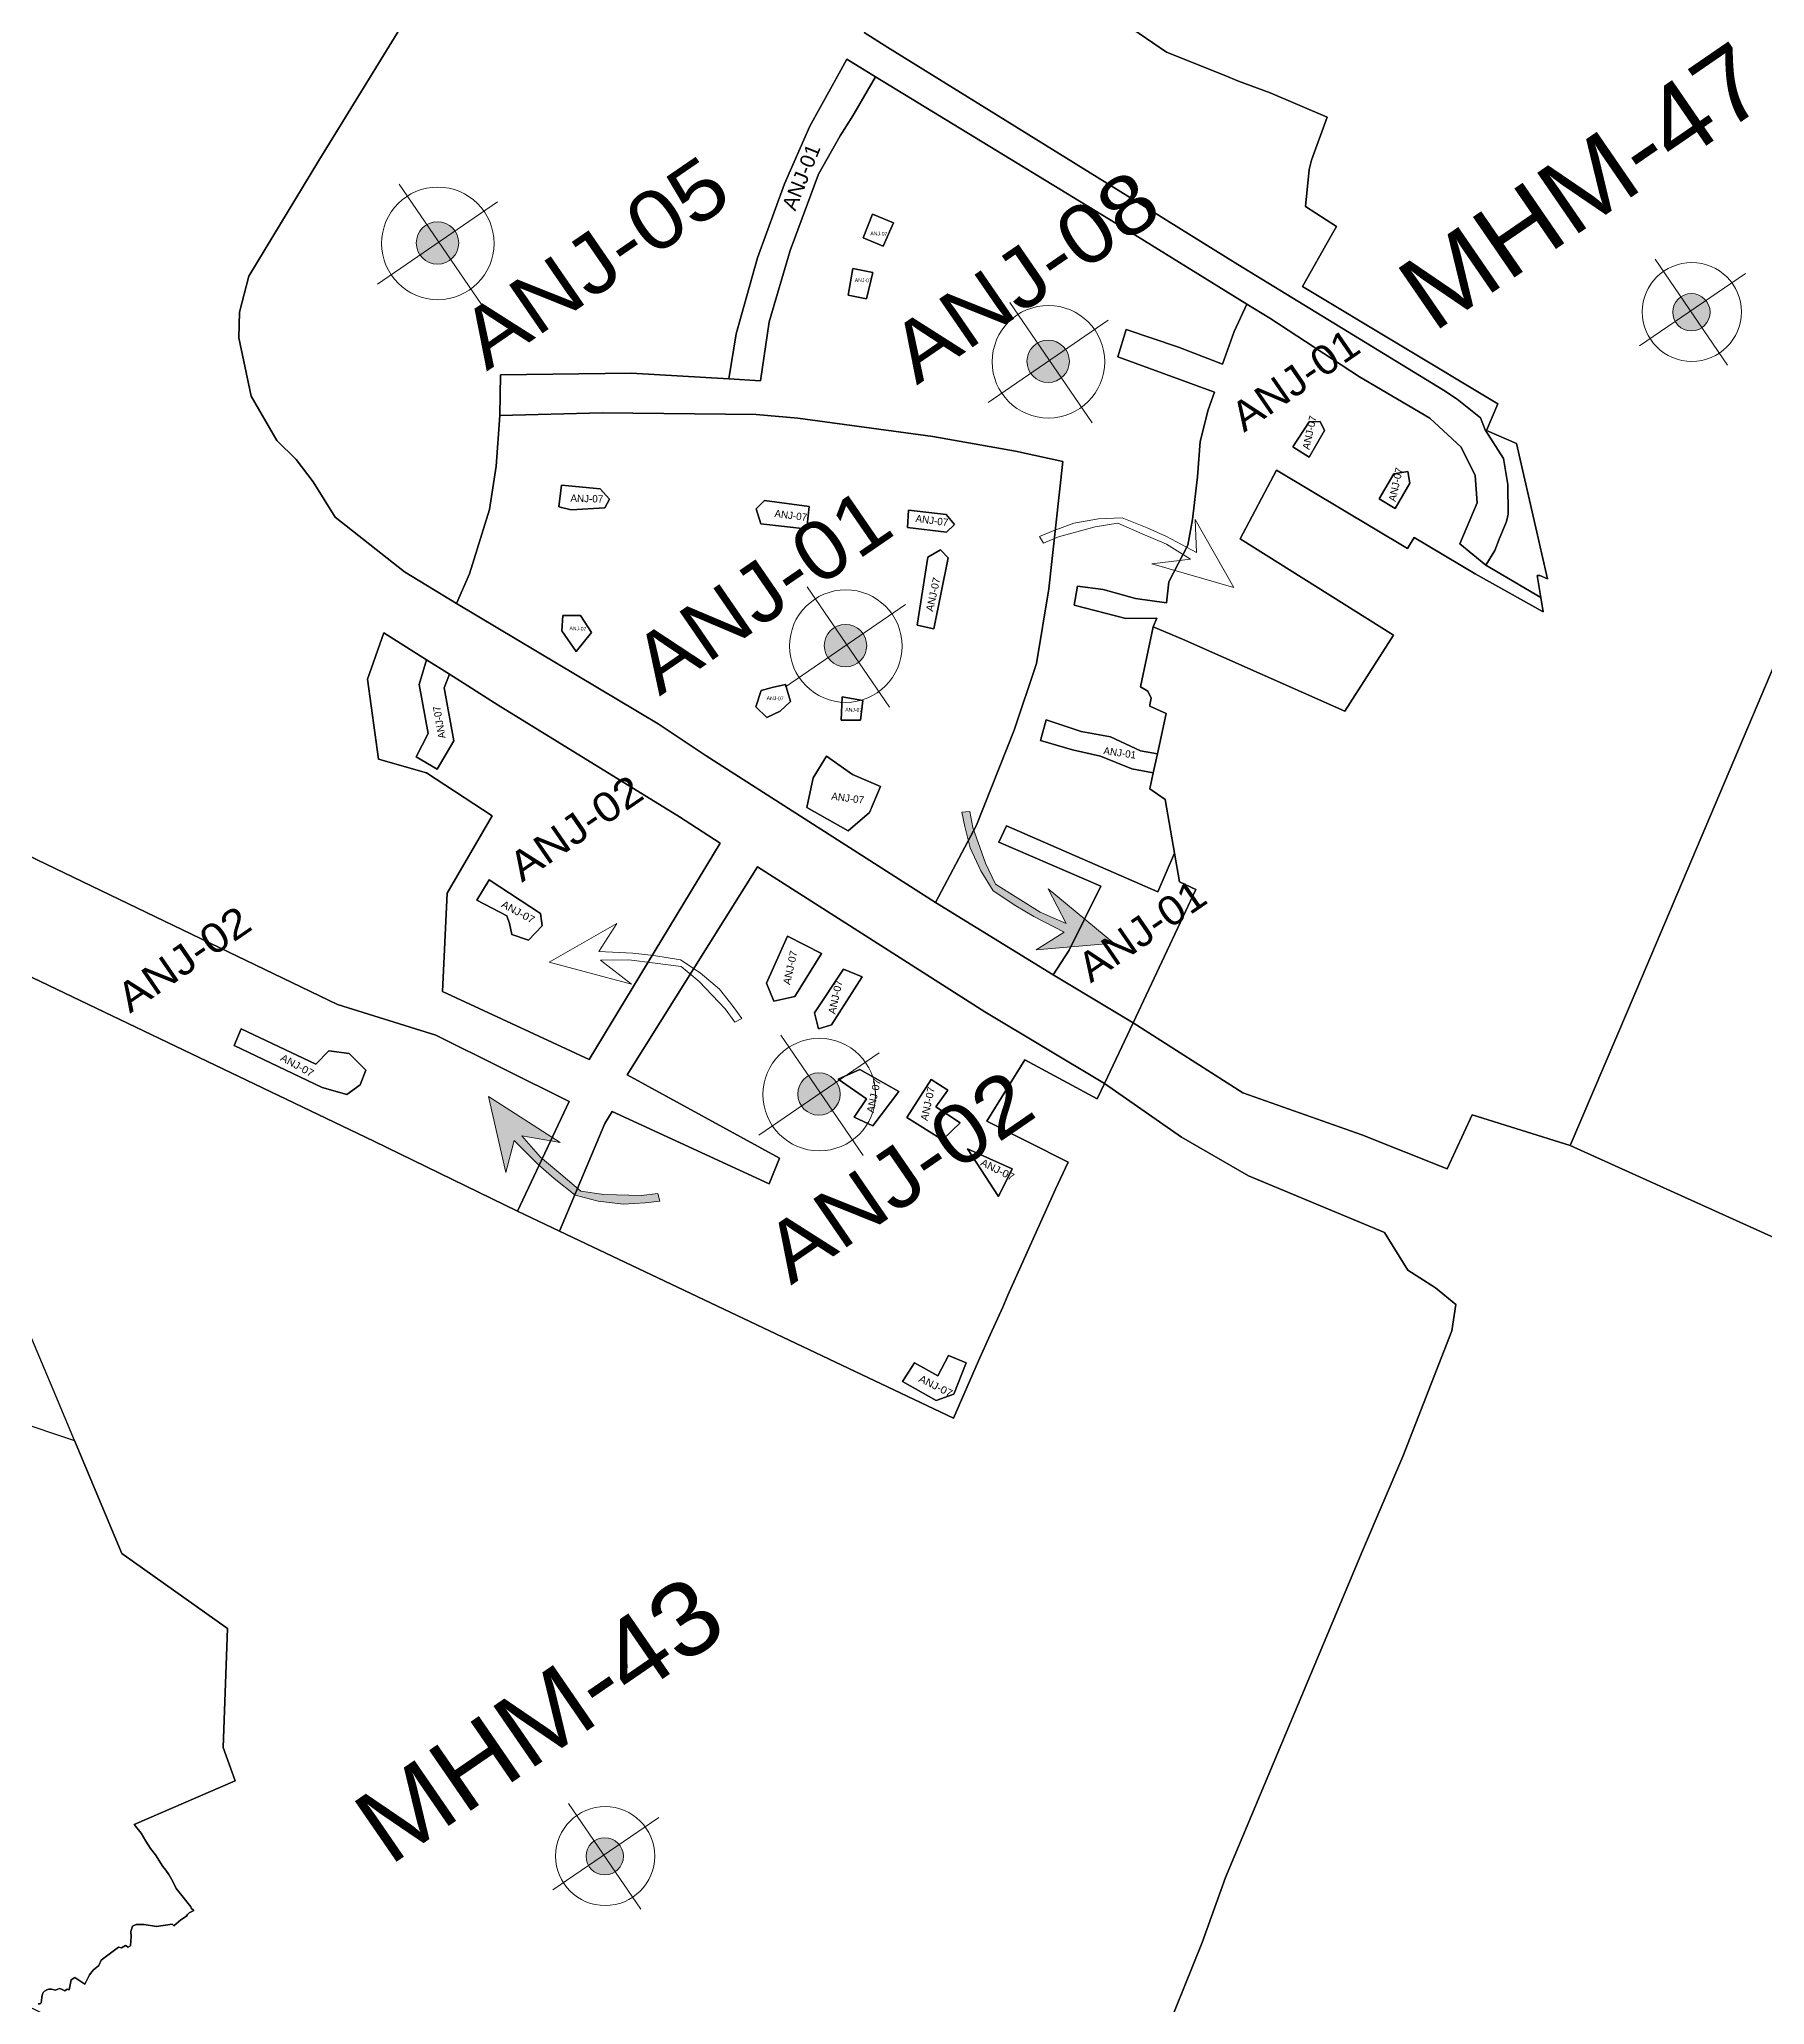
# Model space of a CAD drawing. Header units: metres. Extents: x 263924 to 318888, y 5017073 to 5064560.
# Drawn here: x 299489 to 302307, y 5049087 to 5052298 of the extents above; entities that cross this region are included whole.
import ezdxf

# ---------------------------------------------------------------- set-up
doc = ezdxf.new("R2010")
doc.units = ezdxf.units.M
doc.header["$LTSCALE"] = 38
for name, color, linetype, lineweight in [('1', 7, 'Continuous', 25), ('60', 7, 'Continuous', 13), ('61', 7, 'Continuous', 13)]:
    doc.layers.add(name, color=color, linetype=linetype, lineweight=lineweight)
doc.layers.add('6', color=7, linetype='Continuous')

msp = doc.modelspace()

# ---------------------------------------------------------------- hatches: boundary and pattern name
at = {"layer": '60'}
for points in [[(301136.74, 5050910.05), (301244.23, 5050821.64), (301117.18, 5050810.25), (301162.87, 5050839.45), (301113.36, 5050864.9), (301083.9, 5050882.52), (301047.21, 5050907.12), (301026.73, 5050939.81), (301009.36, 5050977.17), (301000.56, 5051012.2), (300995.89, 5051035.56), (301008.67, 5051036.49), (301013.75, 5051010.28), (301034.33, 5050952.02), (301050.58, 5050917.83), (301087.24, 5050895.01), (301123.9, 5050872.18), (301166.17, 5050853.71)], [(300339.87, 5050495.63), (300222.88, 5050571.03), (300250.79, 5050446.55), (300264.66, 5050498.98), (300303.99, 5050459.6), (300329.76, 5050436.92), (300364.38, 5050409.48), (300401.77, 5050399.95), (300442.65, 5050394.8), (300478.68, 5050397.11), (300502.36, 5050399.78), (300499.35, 5050412.24), (300472.84, 5050409.08), (300411.07, 5050410.91), (300373.56, 5050415.95), (300340.64, 5050443.9), (300307.72, 5050471.85), (300277.23, 5050506.47)]]:
    msp.add_hatch(color=256, dxfattribs=at).paths.add_polyline_path(points)
at = {"layer": '61'}
for points in [[(300158.99, 5051937, 1), (300119.86, 5051994.14, 1)], [(302212.69, 5051869.5, 1), (302162.34, 5051835.17, 1)], [(301156.38, 5051743.56, 1), (301117.25, 5051800.7, 1)], [(300825.4, 5051279.01, 1), (300786.27, 5051336.15, 1)], [(300781.99, 5050546.22, 1), (300742.86, 5050603.36, 1)], [(300437.77, 5049346.44, 1), (300387.41, 5049312.11, 1)]]:
    msp.add_hatch(color=256, dxfattribs=at).paths.add_polyline_path(points)

# ---------------------------------------------------------------- linework, layer by layer
at = {"layer": '1'}
msp.add_line((301461.34, 5051865.54), (301498.84, 5051842.39), dxfattribs=at)
for points in [[(300224.51, 5051530.25), (300191.72, 5051425.12), (300170.46, 5051376.62), (300085.28, 5051428.19), (299972.32, 5051517.54), (299936.21, 5051575.36), (299908.44, 5051611.66), (299876.98, 5051642.72), (299834.82, 5051715.39), (299814.84, 5051810.52), (299816.05, 5051852.2), (299831.29, 5051911.08), (299945.38, 5052100.06), (300125.76, 5052393.62), (300213.15, 5052545.39), (300229.87, 5052542.25), (300253.64, 5052520.17), (300276.88, 5052521.85), (300302.51, 5052536.35), (300326.26, 5052569.91), (300503.81, 5052454.57), (300533.16, 5052499.43)], [(300125.76, 5052393.62), (299945.38, 5052100.06), (299831.29, 5051911.08), (299816.05, 5051852.2), (299814.84, 5051810.52), (299834.82, 5051715.39), (299876.98, 5051642.72), (299908.44, 5051611.66), (299936.21, 5051575.36), (299972.32, 5051517.54), (300085.28, 5051428.19), (300170.46, 5051376.62), (300499.94, 5051179.96), (300578.43, 5051127.6), (300952.85, 5050888.05), (301144.82, 5050769.54), (301275.48, 5050690.99), (301228.84, 5050591.94), (301033.67, 5050709.2), (300662, 5050946.25)], [(300836.3, 5052309.23), (300875.04, 5052285.04), (301005.33, 5052204.2), (301305.59, 5052017.88), (301350.27, 5051990.16), (301446.72, 5051930.31), (301782.59, 5051725.1), (301804.85, 5051710.23), (301842.93, 5051679.73), (301850.65, 5051660.15), (301880.8, 5051613.09), (301887.92, 5051570.87), (301888.24, 5051522.38), (301885.37, 5051510.56), (301873.32, 5051481.47), (301866.38, 5051463.2), (301851.74, 5051438.84), (301809, 5051473.77), (301837.33, 5051540.92), (301834.48, 5051585.58), (301811.53, 5051632.04), (301760.4, 5051679.17), (301645.26, 5051746.87), (301498.84, 5051842.39), (301461.34, 5051865.54), (301282.7, 5051975.84), (300854.82, 5052237.21), (300808.23, 5052265.69), (300798.23, 5052247.86), (300747.73, 5052156.31), (300705.94, 5052062.16), (300662.33, 5051941.22), (300627.23, 5051817.24), (300615.26, 5051743.63), (300455.96, 5051752.7), (300242.36, 5051750.33), (300241.39, 5051683.67), (300235.2, 5051601.02), (300224.51, 5051530.25)], [(301880.8, 5051613.09), (301850.65, 5051660.15), (301842.93, 5051679.73), (301804.85, 5051710.23), (301782.59, 5051725.1), (301446.72, 5051930.31), (301350.27, 5051990.16), (301305.59, 5052017.88), (301005.33, 5052204.2), (300875.04, 5052285.04), (300836.3, 5052309.23)], [(301263.24, 5052322.99), (301330.1, 5052277.55), (301424.09, 5052239.69), (301447.49, 5052229.79), (301499.29, 5052210.69), (301592.82, 5052170.97), (301566.92, 5052100.88), (301562.99, 5052085.39), (301557.26, 5052025.24), (301607.64, 5051992.55), (301599.79, 5051978.29), (301552.29, 5051894.29), (301871.5, 5051702.67), (301852.89, 5051659.16), (301901.79, 5051637.91), (301935.07, 5051492.81), (301943.26, 5051457.1), (301952.39, 5051416.5), (301939.84, 5051422.06), (301935.78, 5051422.06), (301941.69, 5051386.39), (301851.74, 5051438.84), (301866.38, 5051463.2), (301873.32, 5051481.47), (301885.37, 5051510.56), (301888.24, 5051522.38), (301887.92, 5051570.87), (301880.8, 5051613.09)], [(301952.39, 5051416.5), (301943.26, 5051457.1), (301935.07, 5051492.81), (301901.79, 5051637.91), (301852.89, 5051659.16), (301871.5, 5051702.67), (301552.29, 5051894.29), (301599.79, 5051978.29), (301607.64, 5051992.55), (301557.26, 5052025.24), (301562.99, 5052085.39), (301566.92, 5052100.88), (301592.82, 5052170.97), (301499.29, 5052210.69), (301447.49, 5052229.79), (301424.09, 5052239.69), (301330.1, 5052277.55), (301263.24, 5052322.99)], [(301302.78, 5051073.43), (301327.89, 5051056.19), (301343.28, 5050968.39), (301315.96, 5050905.11), (301069, 5051013.04), (301056.31, 5050986.17), (301222.89, 5050914.61), (301171.01, 5050810.12), (301144.82, 5050769.54), (300952.85, 5050888.05), (301019.73, 5051014.23), (301081.21, 5051169.39), (301117.7, 5051278.27), (301137.72, 5051400.43), (301160.9, 5051608.2), (301083.39, 5051625.58), (300948.54, 5051649.31), (300728.07, 5051679.21), (300659.89, 5051685.08), (300408.2, 5051687.9), (300241.39, 5051683.67), (300242.36, 5051750.33), (300455.96, 5051752.7), (300615.26, 5051743.63), (300667.01, 5051740.23), (300681.01, 5051836.41), (300715.69, 5051953.42), (300761.69, 5052078.17), (300797.07, 5052140.71), (300817.98, 5052173.34), (300854.82, 5052237.21)], [(300854.82, 5052237.21), (301282.7, 5051975.84), (301461.34, 5051865.54), (301440.66, 5051821.07), (301421.85, 5051767.54), (301349.71, 5051795.24), (301264.22, 5051824.27), (301250.73, 5051779.53), (301408.77, 5051721.98), (301398.45, 5051692.62), (301384.86, 5051641.06), (301380.97, 5051583.44), (301372.73, 5051513.65), (301365.21, 5051471.8), (301333.85, 5051411.58), (301329.92, 5051377.73), (301279.34, 5051384.69), (301226.93, 5051399.54), (301184.71, 5051405), (301179.07, 5051373.62), (301263.71, 5051351.87), (301314.37, 5051352.28), (301308.47, 5051338.49), (301287.43, 5051240.37), (301299.83, 5051232.91), (301304.97, 5051221.58), (301302.71, 5051210.79), (301303.09, 5051208.46), (301329.61, 5051196.44), (301315.38, 5051130.87), (301287.49, 5051135.89), (301238.68, 5051158.74), (301190.57, 5051167.42), (301133.5, 5051186.35), (301124.15, 5051152.4), (301176.55, 5051137.54), (301222.2, 5051127.15), (301273.48, 5051106.02), (301308.51, 5051099.86), (301302.78, 5051073.43)], [(301498.84, 5051842.39), (301645.27, 5051746.87), (301760.4, 5051679.17), (301811.53, 5051632.04), (301834.48, 5051585.58), (301837.33, 5051540.92), (301809, 5051473.77), (301851.74, 5051438.84), (301941.69, 5051386.39), (301945.19, 5051362.83), (301839.21, 5051422.11), (301834.37, 5051425), (301734.47, 5051484.06), (301724.01, 5051466.07), (301509.99, 5051594.49), (301450.69, 5051482.19), (301700.7, 5051324.69), (301621.68, 5051200.4), (301356.2, 5051318.11), (301308.47, 5051338.49), (301314.37, 5051352.28), (301263.71, 5051351.87), (301179.07, 5051373.62), (301184.71, 5051405), (301226.93, 5051399.54), (301279.34, 5051384.69), (301329.92, 5051377.73), (301333.85, 5051411.58), (301365.21, 5051471.8), (301372.73, 5051513.65), (301380.97, 5051583.44), (301384.86, 5051641.06), (301398.45, 5051692.62), (301408.77, 5051721.98), (301250.73, 5051779.53), (301264.22, 5051824.27), (301349.71, 5051795.24), (301421.85, 5051767.54), (301440.66, 5051821.07), (301461.34, 5051865.54)], [(302377.33, 5051403.85), (302083.27, 5050710.08), (301989.36, 5050490.91), (301829.39, 5050541.06), (301788.53, 5050452.5), (301649.44, 5050508.48), (301455.01, 5050576.98), (301275.48, 5050690.99), (301378.09, 5050908.89), (301351.49, 5050921.49), (301343.28, 5050968.39), (301327.89, 5051056.19), (301302.78, 5051073.43), (301308.51, 5051099.86), (301315.38, 5051130.87), (301329.61, 5051196.44), (301303.09, 5051208.46), (301302.71, 5051210.79), (301304.97, 5051221.58), (301299.83, 5051232.91), (301287.43, 5051240.37), (301308.47, 5051338.49), (301356.2, 5051318.11), (301621.68, 5051200.4), (301700.7, 5051324.69), (301450.69, 5051482.19), (301509.99, 5051594.49), (301724.01, 5051466.07), (301734.47, 5051484.06), (301834.37, 5051425), (301839.21, 5051422.11), (301945.19, 5051362.83), (301941.69, 5051386.39), (301935.78, 5051422.06), (301939.84, 5051422.06), (301952.39, 5051416.5)], [(302611.27, 5050209.81), (301989.36, 5050490.91), (302083.27, 5050710.08), (302377.33, 5051403.85)], [(300662, 5050946.25), (300449.04, 5050606.41), (300698.12, 5050470.11), (300681.03, 5050428.2), (300424.72, 5050546.58), (300412.84, 5050526.56), (300338.82, 5050350.82), (300270.32, 5050383.74), (300354.45, 5050562.55), (300136.79, 5050670.98), (299975.88, 5050721.18), (299440.59, 5050979.32)], [(300662, 5050946.25), (301033.67, 5050709.2), (301228.84, 5050591.94), (301217.07, 5050566.94), (301098.59, 5050630.58), (301036.66, 5050530.49), (301169.65, 5050463.73), (301148.88, 5050419.5), (301070.83, 5050246.19), (301062.7, 5050226.75), (301042.3, 5050181.53), (301022.85, 5050138.97), (300981.99, 5050045.09), (300338.82, 5050350.82), (300412.84, 5050526.56)], [(300412.84, 5050526.56), (300424.72, 5050546.58), (300681.03, 5050428.2), (300698.12, 5050470.11), (300449.04, 5050606.41), (300662, 5050946.25)], [(299387.06, 5050808.4), (300035.37, 5050497.91), (300270.32, 5050383.74), (300338.82, 5050350.82), (300981.99, 5050045.09), (301022.86, 5050138.97), (301042.3, 5050181.52), (301062.7, 5050226.75), (301070.83, 5050246.19), (301148.88, 5050419.5), (301169.65, 5050463.73), (301036.66, 5050530.49), (301098.59, 5050630.58), (301217.07, 5050566.94), (301228.84, 5050591.94)], [(301715.99, 5049982.78), (301796.15, 5050187.71), (301802.79, 5050231.22), (301769.41, 5050258.38), (301724.07, 5050287.21), (301686.28, 5050348.46), (301464.08, 5050441.45), (301354.62, 5050504.15), (301228.84, 5050591.94), (301275.48, 5050690.99), (301455.01, 5050576.98), (301649.44, 5050508.48), (301788.53, 5050452.5), (301829.39, 5050541.06), (301989.36, 5050490.91)], [(301228.84, 5050591.94), (301354.62, 5050504.15), (301464.08, 5050441.45), (301686.28, 5050348.46), (301724.07, 5050287.21), (301769.41, 5050258.38), (301802.79, 5050231.22), (301796.15, 5050187.71), (301715.99, 5049982.78), (301650.1, 5049828.21), (301426.34, 5049294.47), (301388.42, 5049188.43), (301316.15, 5049008.49), (301260.22, 5048869.25), (301136.76, 5048582.86), (300963.03, 5048208.3), (300596.71, 5048377.06), (300455.76, 5048446.57), (300341.66, 5048596.98), (300276.46, 5048678.52), (300240.24, 5048714.77), (300093.55, 5048781.81), (299468.85, 5049085.25)], [(301989.36, 5050490.91), (302611.27, 5050209.81), (302787.27, 5050126.05), (302770.45, 5050085.56), (302733.61, 5049973.58), (302710, 5049932.77), (302705.71, 5049902.71), (302707.85, 5049788.88), (302712.15, 5049715.87), (302707.85, 5049668.62), (302699.27, 5049619.23), (302684.25, 5049569.83), (302665.54, 5049516.12), (302630.92, 5049465.55), (302593.66, 5049421.62), (302551.67, 5049379.54), (302459.97, 5049301.46), (302413.48, 5049204.25), (302332.89, 5049040.09)], [(299670.88, 5049342.16), (299662.78, 5049354.06), (299655.18, 5049367.26), (299643.77, 5049381.04), (299808.73, 5049452.52), (299789.24, 5049507.1), (299796.59, 5049701.29), (299623.91, 5049824.33), (299546.37, 5050008.96), (299515.91, 5050081.51), (299439.22, 5050264.14)], [(298898.34, 5050227.58), (299024.74, 5050178.18), (299201.03, 5050121.81), (299447.38, 5050042.18), (299546.37, 5050008.96), (299623.91, 5049824.33), (299796.59, 5049701.29), (299789.24, 5049507.1), (299808.73, 5049452.52), (299643.77, 5049381.04), (299655.18, 5049367.26), (299662.78, 5049354.06), (299670.88, 5049342.16), (299678.98, 5049331.56), (299690.78, 5049312.76), (299695.78, 5049306.56), (299700.68, 5049299.36)], [(301316.15, 5049008.49), (301388.42, 5049188.43), (301426.34, 5049294.47), (301650.1, 5049828.21), (301715.99, 5049982.78)], [(299521.98, 5049113.06), (299525.48, 5049112.46), (299530.58, 5049109.76), (299534.28, 5049112.46), (299537.58, 5049111.36), (299540.88, 5049127.66), (299546.98, 5049131.16), (299563.28, 5049120.26), (299570.98, 5049135.46), (299576.88, 5049143.46), (299586.18, 5049150.96), (299590.08, 5049159.36), (299618.38, 5049180.66), (299623.18, 5049179.96), (299629.58, 5049183.66), (299633.88, 5049180.86), (299637.98, 5049183.16), (299638.88, 5049198.26), (299638.58, 5049206.26), (299641.08, 5049215.36), (299647.18, 5049217.86), (299660.18, 5049217.86), (299680.48, 5049214.36), (299706.08, 5049218.36), (299708.78, 5049215.76), (299720.28, 5049225.56), (299729.18, 5049231.46), (299730.98, 5049233.96), (299733.68, 5049236.96), (299741.18, 5049240.86), (299737.18, 5049244.76), (299736.28, 5049246.66), (299724, 5049262.31), (299712.68, 5049276.86), (299706.88, 5049288.16), (299700.68, 5049299.36), (299695.78, 5049306.56), (299690.78, 5049312.76), (299678.98, 5049331.56), (299670.88, 5049342.16)], [(299700.68, 5049299.36), (299706.88, 5049288.16), (299712.68, 5049276.86), (299724, 5049262.31), (299736.28, 5049246.66), (299737.18, 5049244.76), (299741.18, 5049240.86), (299733.68, 5049236.96), (299730.98, 5049233.96), (299729.18, 5049231.46), (299720.28, 5049225.56), (299708.78, 5049215.76), (299706.08, 5049218.36), (299680.48, 5049214.36), (299660.18, 5049217.86), (299647.18, 5049217.86), (299641.08, 5049215.36), (299638.58, 5049206.26), (299638.88, 5049198.26), (299637.98, 5049183.16), (299633.88, 5049180.86), (299629.58, 5049183.66), (299623.18, 5049179.96), (299618.38, 5049180.66), (299590.08, 5049159.36), (299586.18, 5049150.96), (299576.88, 5049143.46), (299570.98, 5049135.46), (299563.28, 5049120.26), (299546.98, 5049131.16), (299540.88, 5049127.66), (299537.58, 5049111.36), (299534.28, 5049112.46), (299530.58, 5049109.76), (299525.48, 5049112.46), (299521.98, 5049113.06), (299519.48, 5049112.36), (299515.58, 5049110.66), (299509.18, 5049111.96), (299504.48, 5049111.96)], [(299487.28, 5049088.46), (299490.48, 5049088.46), (299492.08, 5049089.86), (299492.78, 5049094.16), (299492.88, 5049098.46), (299493.58, 5049102.26), (299495.58, 5049106.56), (299497.68, 5049108.76), (299501.48, 5049111.16), (299504.48, 5049111.96), (299509.18, 5049111.96), (299515.58, 5049110.66), (299519.48, 5049112.36), (299521.98, 5049113.06)], [(299504.48, 5049111.96), (299501.48, 5049111.16), (299497.68, 5049108.76), (299495.58, 5049106.56), (299493.58, 5049102.26), (299492.88, 5049098.46), (299492.78, 5049094.16), (299492.08, 5049089.86), (299490.48, 5049088.46), (299487.28, 5049088.46)]]:
    msp.add_lwpolyline(points, dxfattribs=at)
for points in [[(300681.01, 5051836.41), (300667.01, 5051740.23), (300615.26, 5051743.63), (300627.23, 5051817.24), (300662.33, 5051941.22), (300705.94, 5052062.16), (300747.73, 5052156.31), (300798.23, 5052247.86), (300808.23, 5052265.69), (300854.82, 5052237.21), (300817.98, 5052173.34), (300797.07, 5052140.71), (300761.69, 5052078.17), (300715.69, 5051953.42)], [(300883.96, 5051998.24), (300867.18, 5051960.31), (300834.68, 5051974.1), (300849.8, 5052012.34)], [(300834.68, 5051974.1), (300867.18, 5051960.31), (300883.96, 5051998.24), (300849.8, 5052012.34)], [(300850.35, 5051917.54), (300840.24, 5051874.08), (300810.03, 5051880.31), (300817.61, 5051923.96)], [(300810.03, 5051880.31), (300840.24, 5051874.08), (300850.35, 5051917.54), (300817.61, 5051923.96)], [(301160.9, 5051608.2), (301137.72, 5051400.43), (301117.7, 5051278.27), (301081.21, 5051169.39), (301019.73, 5051014.23), (300952.85, 5050888.05), (300578.43, 5051127.6), (300499.94, 5051179.96), (300170.46, 5051376.62), (300191.72, 5051425.12), (300224.51, 5051530.25), (300235.2, 5051601.02), (300241.39, 5051683.67), (300408.2, 5051687.9), (300659.89, 5051685.08), (300728.07, 5051679.21), (300948.54, 5051649.31), (301083.39, 5051625.58)], [(301588.28, 5051659.19), (301563.25, 5051615.59), (301536.43, 5051632.17), (301563.32, 5051673.04), (301580.9, 5051673.6)], [(301536.43, 5051632.17), (301563.25, 5051615.59), (301588.28, 5051659.19), (301580.9, 5051673.6), (301563.32, 5051673.04)], [(301727.67, 5051572.93), (301703.65, 5051531.52), (301677.63, 5051547.65), (301701.21, 5051588.26), (301724.12, 5051591.96)], [(301677.63, 5051547.65), (301703.65, 5051531.52), (301727.67, 5051572.93), (301724.12, 5051591.96), (301701.21, 5051588.26)], [(300412.77, 5051532.69), (300357.54, 5051529.62), (300337.33, 5051534.36), (300342.06, 5051569.92), (300405.17, 5051563.85), (300420.17, 5051546.65)], [(300337.33, 5051534.36), (300357.54, 5051529.62), (300412.77, 5051532.69), (300420.17, 5051546.65), (300405.17, 5051563.85), (300342.06, 5051569.92)], [(300743.33, 5051504.16), (300744.85, 5051497.99), (300667.79, 5051506.54), (300660.05, 5051531), (300673.29, 5051544.57), (300746.44, 5051535.15)], [(300660.05, 5051531), (300667.79, 5051506.54), (300744.85, 5051497.99), (300743.33, 5051504.16), (300746.44, 5051535.15), (300673.29, 5051544.57)], [(300983.86, 5051505.65), (300970.82, 5051493.11), (300906.97, 5051500.79), (300908.47, 5051528.87), (300970.25, 5051521.58)], [(300906.97, 5051500.79), (300970.82, 5051493.11), (300983.86, 5051505.65), (300970.25, 5051521.58), (300908.47, 5051528.87)], [(300973.62, 5051450.84), (300950.35, 5051334.79), (300922.62, 5051341.06), (300940.19, 5051452.29), (300961.08, 5051463.89)], [(300940.19, 5051452.29), (300922.62, 5051341.06), (300950.35, 5051334.79), (300973.62, 5051450.84), (300961.08, 5051463.89)], [(300391.14, 5051328.79), (300366.15, 5051298.16), (300342.41, 5051331.5), (300343.95, 5051356.9), (300372.83, 5051356.84)], [(300372.83, 5051356.84), (300343.95, 5051356.9), (300342.41, 5051331.5), (300366.15, 5051298.16), (300391.14, 5051328.79)], [(300104.51, 5051125.7), (300138.85, 5051105.75), (300165.95, 5051152.25), (300150.17, 5051238.71), (300158.79, 5051260.68), (300238.54, 5051210.35), (300534.45, 5051027.61), (300601.2, 5050985.04), (300387.35, 5050631.52), (300147.31, 5050742.32), (300155.05, 5050902.98), (300228.73, 5051029.42), (300121.63, 5051099.59), (300043.14, 5051121.82), (300025.04, 5051252.94), (300051.72, 5051328.26), (300121.17, 5051284.43), (300109.39, 5051243.9), (300123.91, 5051163.81)], [(300025.04, 5051252.94), (300043.14, 5051121.82), (300121.63, 5051099.59), (300228.73, 5051029.42), (300155.05, 5050902.98), (300147.31, 5050742.32), (300387.35, 5050631.52), (300601.2, 5050985.04), (300534.45, 5051027.61), (300238.54, 5051210.35), (300158.79, 5051260.68), (300121.17, 5051284.43), (300051.72, 5051328.26)], [(300165.95, 5051152.25), (300138.85, 5051105.75), (300104.51, 5051125.7), (300123.91, 5051163.81), (300109.39, 5051243.9), (300121.17, 5051284.43), (300158.79, 5051260.68), (300150.17, 5051238.71)], [(300699.21, 5051200.5), (300677.4, 5051190.29), (300659.49, 5051207.44), (300668.29, 5051234.16), (300686.14, 5051239.01), (300707.74, 5051243.87), (300715.9, 5051216.41)], [(300659.49, 5051207.44), (300677.4, 5051190.29), (300699.21, 5051200.5), (300715.9, 5051216.41), (300707.74, 5051243.87), (300686.14, 5051239.01), (300668.29, 5051234.16)], [(300833.97, 5051218.09), (300830.06, 5051185.73), (300798.57, 5051185.75), (300800.35, 5051223.86)], [(300800.35, 5051223.86), (300798.57, 5051185.75), (300830.06, 5051185.73), (300833.97, 5051218.09)], [(301315.38, 5051130.87), (301308.51, 5051099.86), (301273.48, 5051106.02), (301222.2, 5051127.15), (301176.55, 5051137.54), (301124.15, 5051152.4), (301133.5, 5051186.35), (301190.57, 5051167.42), (301238.68, 5051158.74), (301287.49, 5051135.89)], [(300845.15, 5051035.03), (300810.14, 5051004.76), (300742.56, 5051043.04), (300753.26, 5051091.75), (300774.83, 5051127.21), (300817.2, 5051096.85), (300862.72, 5051077.65)], [(300742.56, 5051043.04), (300810.14, 5051004.76), (300845.15, 5051035.03), (300862.72, 5051077.65), (300817.2, 5051096.85), (300774.83, 5051127.21), (300753.26, 5051091.75)], [(301069, 5051013.04), (301315.96, 5050905.11), (301343.28, 5050968.39), (301351.49, 5050921.49), (301378.09, 5050908.89), (301275.48, 5050690.99), (301144.82, 5050769.54), (301171.01, 5050810.12), (301222.89, 5050914.61), (301056.31, 5050986.17)], [(299440.59, 5050979.32), (299975.88, 5050721.18), (300136.79, 5050670.98), (300354.45, 5050562.55), (300270.32, 5050383.74), (300035.37, 5050497.91), (299387.06, 5050808.4), (299365.66, 5050745.52), (299310.81, 5050775.4)], [(300310.18, 5050849.54), (300287.99, 5050826.07), (300260.89, 5050835.45), (300256.87, 5050853.39), (300252.45, 5050865.88), (300203.83, 5050891.57), (300223.53, 5050924.72), (300307.79, 5050869.64)], [(300260.89, 5050835.45), (300287.99, 5050826.07), (300310.18, 5050849.54), (300307.79, 5050869.64), (300223.53, 5050924.72), (300203.83, 5050891.57), (300252.45, 5050865.88), (300256.87, 5050853.39)], [(300723.22, 5050734.09), (300688.82, 5050726.77), (300677.04, 5050755.82), (300711.35, 5050832.67), (300766.64, 5050804.42)], [(300677.04, 5050755.82), (300688.82, 5050726.77), (300723.22, 5050734.09), (300766.64, 5050804.42), (300711.35, 5050832.67)], [(300782.72, 5050687.85), (300761.57, 5050681.48), (300755.4, 5050707.42), (300802.51, 5050779.11), (300833.19, 5050766.48)], [(300802.51, 5050779.11), (300755.4, 5050707.42), (300761.57, 5050681.48), (300782.72, 5050687.85), (300833.19, 5050766.48)], [(299818.92, 5050681.3), (299940.91, 5050623.91), (299961.64, 5050645.38), (299995.39, 5050641.22), (300022.15, 5050614.08), (300013.31, 5050589.85), (299991.46, 5050573.98), (299950.97, 5050585.34), (299807.41, 5050654.32)], [(299950.97, 5050585.34), (299991.46, 5050573.98), (300013.31, 5050589.85), (300022.15, 5050614.08), (299995.39, 5050641.22), (299961.64, 5050645.38), (299940.91, 5050623.91), (299818.92, 5050681.3), (299807.41, 5050654.32)], [(300893.15, 5050579.06), (300850.35, 5050523.07), (300819.93, 5050537.03), (300839.98, 5050567), (300793.67, 5050599.08), (300829.01, 5050615.17)], [(300819.93, 5050537.03), (300850.35, 5050523.07), (300893.15, 5050579.06), (300829.01, 5050615.17), (300793.67, 5050599.08), (300839.98, 5050567)], [(300993.04, 5050528), (300964.47, 5050500.31), (300905.9, 5050536.75), (300945.7, 5050598.81), (300972.72, 5050581.36), (300953.17, 5050554.05)], [(300905.9, 5050536.75), (300964.47, 5050500.31), (300993.04, 5050528), (300953.17, 5050554.05), (300972.72, 5050581.36), (300945.7, 5050598.81)], [(301078.1, 5050452.87), (301055.86, 5050407.48), (301004.99, 5050485.15)], [(301004.99, 5050485.15), (301055.86, 5050407.48), (301078.1, 5050452.87)], [(301003.08, 5050135.88), (300982.51, 5050084.68), (300953.72, 5050074.24), (300898.93, 5050105.15), (300918.44, 5050135.91), (300956.39, 5050114.35), (300974.28, 5050147.47)], [(300974.28, 5050147.47), (300956.39, 5050114.35), (300918.44, 5050135.91), (300898.93, 5050105.15), (300953.72, 5050074.24), (300982.51, 5050084.68), (301003.08, 5050135.88)]]:
    msp.add_lwpolyline(points, close=True, dxfattribs=at)
at = {"layer": '1', "lineweight": 13}
msp.add_lwpolyline([(299447.38, 5050042.18), (299546.37, 5050008.96), (299515.91, 5050081.51), (299439.22, 5050264.14)], dxfattribs=at)
at = {"layer": '60'}
for points in [[(301306.15, 5051441.11), (301439.96, 5051402.82), (301377.2, 5051513.88), (301379.11, 5051459.69), (301330.06, 5051485.99), (301298.82, 5051500.23), (301257.74, 5051516.47), (301219.2, 5051514.77), (301178.58, 5051507.86), (301144.76, 5051495.21), (301122.86, 5051485.8), (301129.36, 5051474.75), (301153.81, 5051485.44), (301213.47, 5051501.58), (301250.83, 5051507.62), (301290.43, 5051490.4), (301330.04, 5051473.18), (301369.25, 5051448.87)], [(301136.74, 5050910.05), (301244.23, 5050821.64), (301117.18, 5050810.25), (301162.87, 5050839.45), (301113.36, 5050864.9), (301083.9, 5050882.52), (301047.21, 5050907.12), (301026.73, 5050939.81), (301009.36, 5050977.17), (301000.56, 5051012.2), (300995.89, 5051035.56), (301008.67, 5051036.49), (301013.75, 5051010.28), (301034.33, 5050952.02), (301050.58, 5050917.83), (301087.24, 5050895.01), (301123.9, 5050872.18), (301166.17, 5050853.71)], [(300456.04, 5050754.37), (300321.56, 5050790.26), (300432.46, 5050853.3), (300402.99, 5050807.79), (300458.58, 5050805.15), (300492.7, 5050801.33), (300536.29, 5050794.15), (300568.48, 5050772.89), (300599.78, 5050746.09), (300622.3, 5050717.87), (300636.25, 5050698.54), (300625, 5050692.4), (300609.51, 5050714.14), (300566.62, 5050758.63), (300537.67, 5050783), (300494.85, 5050788.58), (300452.02, 5050794.16), (300405.89, 5050793.44)], [(300339.87, 5050495.63), (300222.88, 5050571.03), (300250.79, 5050446.55), (300264.66, 5050498.98), (300303.99, 5050459.6), (300329.76, 5050436.92), (300364.38, 5050409.48), (300401.77, 5050399.95), (300442.65, 5050394.8), (300478.68, 5050397.11), (300502.36, 5050399.78), (300499.35, 5050412.24), (300472.84, 5050409.08), (300411.07, 5050410.91), (300373.56, 5050415.95), (300340.64, 5050443.9), (300307.72, 5050471.85), (300277.23, 5050506.47)]]:
    msp.add_lwpolyline(points, close=True, dxfattribs=at)
at = {"layer": '61'}
for p, q in [((300211.49, 5051865.22), (300076.97, 5052061.65)), ((300041.21, 5051898.31), (300237.64, 5052032.83)), ((302275.96, 5051915.57), (302102.85, 5051797.55)), ((302246.52, 5051765.78), (302128.51, 5051938.89)), ((301208.88, 5051671.78), (301074.35, 5051868.21)), ((301038.6, 5051704.87), (301235.03, 5051839.4)), ((300877.9, 5051207.22), (300743.38, 5051403.66)), ((300707.62, 5051240.31), (300904.05, 5051374.84)), ((300834.49, 5050474.44), (300699.97, 5050670.87)), ((300664.21, 5050507.53), (300860.64, 5050642.06)), ((300471.6, 5049242.72), (300353.58, 5049415.83)), ((300501.04, 5049392.51), (300327.93, 5049274.49))]:
    msp.add_line(p, q, dxfattribs=at)
for centre, radius in [((300139.94, 5051964.82), 91.94), ((300139.43, 5051965.57), 34.63), ((302188.18, 5051852.79), 80.9), ((302187.52, 5051852.34), 30.47), ((301137.33, 5051771.38), 91.94), ((301136.81, 5051772.13), 34.63), ((300806.35, 5051306.83), 91.94), ((300805.84, 5051307.58), 34.63), ((300762.94, 5050574.04), 91.94), ((300762.43, 5050574.79), 34.63), ((300413.25, 5049329.73), 80.9), ((300412.59, 5049329.28), 30.47)]:
    msp.add_circle(centre, radius, dxfattribs=at)

# ---------------------------------------------------------------- texts
at = {"layer": '6'}
for s, height, rotation, width, p in [('MHM-47', 120, 34.501, 1.1, (301765.44, 5051817.64)), ('ANJ-05', 96, 34.501, 1.15, (300219.73, 5051755.26)), ('ANJ-01', 24, 68.094, 1.05, (300723.68, 5052016.53)), ('ANJ-08', 96, 34.501, 1.15, (300922.13, 5051732.31)), ('ANJ-01', 48, 34.501, 1.1, (301456.71, 5051655.14)), ('ANJ-07', 12, 77.595, 1.05, (301563.48, 5051627)), ('ANJ-07', 12, 77.595, 1.05, (301704.28, 5051542.06)), ('ANJ-01', 96, 34.501, 1.1, (300502, 5051224.23)), ('ANJ-07', 12, 77.595, 1.05, (300948.75, 5051362.51)), ('ANJ-02', 48, 34.501, 1.15, (300277.2, 5050919.88)), ('ANJ-01', 48, 34.501, 1.1, (301206.33, 5050755.29)), ('ANJ-07', 12, 331.538, 1.1, (300242.33, 5050881.22)), ('ANJ-02', 48, 34.501, 1.15, (299637.01, 5050705.94)), ('ANJ-07', 12, 77.595, 1.05, (300715.28, 5050752.62)), ('ANJ-07', 12, 77.595, 1.05, (300789.1, 5050704.6)), ('ANJ-07', 12, 331.538, 1.1, (299881.55, 5050630.41)), ('ANJ-02', 96, 34.501, 1.15, (300716.57, 5050261.76)), ('ANJ-07', 12, 77.595, 1.05, (300851.78, 5050543.19)), ('ANJ-07', 12, 77.595, 1.05, (300939.89, 5050530.24)), ('ANJ-07', 12, 333.566, 1.1, (301025.08, 5050459)), ('ANJ-07', 12, 333.566, 1.1, (300924.19, 5050105.61)), ('MHM-43', 120, 34.501, 1.1, (300060.57, 5049312.24))]:
    msp.add_text(s, height=height, rotation=rotation, dxfattribs=dict(at, width=width)).set_placement(p)
for s, height, rotation, p in [('ANJ-07', 6, 358.319, (300846.45, 5051978.18)), ('ANJ-07', 6, 358.319, (300820.96, 5051901.9)), ('ANJ-07', 12, 358.319, (300356.44, 5051542.75)), ('ANJ-07', 12, 352.542, (300689.24, 5051517.97)), ('ANJ-07', 12, 352.542, (300919.69, 5051509.68)), ('ANJ-07', 6, 358.319, (300354.86, 5051332.85)), ('ANJ-07', 12, 99.826, (300152.8, 5051156.87)), ('ANJ-07', 6, 358.319, (300677.01, 5051218.87)), ('ANJ-07', 6, 358.319, (300805.39, 5051200.04)), ('ANJ-01', 12, 351.719, (301226.54, 5051130.41)), ('ANJ-07', 12, 352.542, (300782.15, 5051056.03))]:
    msp.add_text(s, height=height, rotation=rotation, dxfattribs=at).set_placement(p)

doc.saveas('drawing.dxf')
